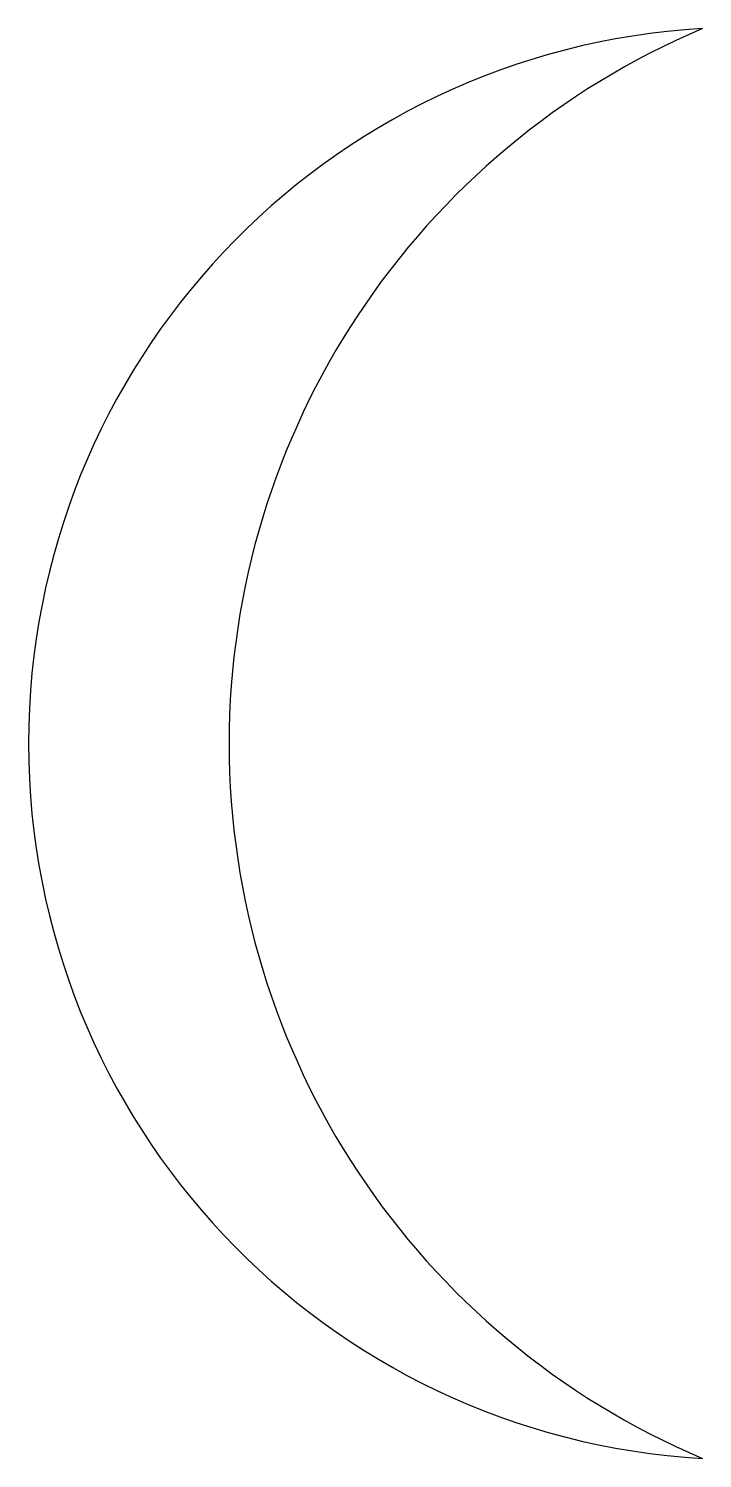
# Model space of a CAD drawing. Extents: x -25.4 to -1.5, y -25.4 to 25.4.
import ezdxf

# ---------------------------------------------------------------- set-up
doc = ezdxf.new("R2010")
doc.units = 0
doc.layers.add('VISIBLE', color=7, linetype='CONTINUOUS')

msp = doc.modelspace()

# ---------------------------------------------------------------- linework, layer by layer
at = {"layer": 'VISIBLE'}
for centre, radius, start, end in [((0, 0), 25.4, 93.3275, 266.6725), ((9.253, 0), 27.533, 112.9304, 247.0696)]:
    msp.add_arc(centre, radius, start, end, dxfattribs=at)

doc.saveas('drawing.dxf')
